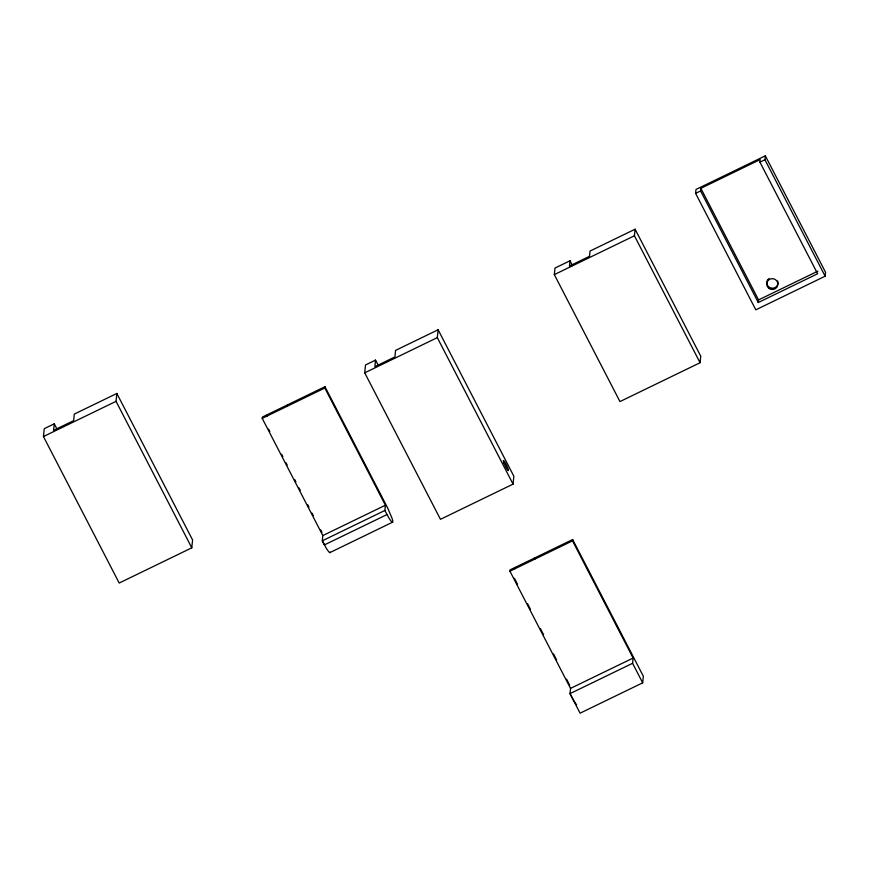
<?xml version="1.0" encoding="UTF-8"?>
<svg xmlns="http://www.w3.org/2000/svg" width="869" height="869" viewBox="0 0 869 869"><rect width="100%" height="100%" fill="white"/><g stroke="black" fill="none" stroke-linecap="round" stroke-linejoin="round"><path stroke-width="1.3" d="M54.258 423.811L53.596 430.372L73.626 420.661L74.289 414.1L116.848 393.461L192.592 539.964L191.788 547.828L119.194 583.034L43.45 436.542L44.254 428.667L54.258 423.811L56.789 428.689M191.788 547.828L116.044 401.337L116.848 393.461M330.209 552.184A14.252 1.792 64.1 0 1 325.994 547.698L322.301 540.811L322.833 535.565L262.232 418.369L262.373 417.055L324.952 386.716L387.672 508.007L391.919 517.935A14.252 1.792 64.1 0 1 388.573 517.359L384.88 510.472L385.412 505.215L324.821 388.019L324.952 386.716M267.239 415.936L267.38 414.632M287.27 406.236L287.4 404.921M375.527 360.103L374.865 366.664L394.895 356.953L395.558 350.392L438.117 329.764L513.861 476.255L513.058 484.12L440.464 519.325L364.719 372.834L365.512 364.958L375.527 360.103L378.058 364.991M513.058 484.12L437.313 337.628L438.117 329.764M509.929 571.194L510.06 569.89L572.649 539.54L643.342 676.267L642.68 682.828L580.09 713.177L569.999 693.636L570.531 688.389L509.929 571.194L572.519 540.855L572.649 539.54M514.937 568.771L515.067 567.457M570.01 260.776L569.477 266.023L589.497 256.312L590.029 251.065L635.098 229.21L700.74 356.171L700.077 362.731L619.966 401.576L554.324 274.615L554.987 268.054L570.01 260.776L572.53 265.653M534.967 559.06L535.098 557.746M700.077 362.731L634.424 235.771L635.098 229.21M642.68 682.828L632.578 663.297L633.11 658.05L572.519 540.855M695.591 193.363L695.993 189.453L765.328 155.823L825.55 272.29L825.148 276.201L755.813 309.831L695.591 193.363L700.599 190.941L700.859 188.334L760.19 159.57L759.93 162.166L817.62 273.746L758.289 302.521L700.599 190.941M825.148 276.201L764.937 159.744L765.328 155.823M758.289 302.521L758.561 299.914L700.859 188.334M43.45 436.542L116.044 401.337M759.93 162.166L764.937 159.744M554.324 274.615L634.424 235.771M262.232 418.369L324.821 388.019M364.719 372.834L437.313 337.628M758.561 299.914L817.881 271.15M322.833 535.565L385.412 505.215M384.88 510.472L322.301 540.811L324.419 544.906L386.998 514.567M329.84 552.619L392.419 522.269M570.531 688.389L633.11 658.05M632.578 663.297L569.999 693.636L573.692 700.533A14.252 1.792 64.1 0 0 576.647 704.792M514.415 578.287L517.511 584.294M527.45 603.51L530.557 609.517M540.485 628.732L543.592 634.728M553.531 653.944L556.638 659.951M566.566 679.167L569.673 685.174M268.575 429.069L269.825 431.469M281.621 454.281L282.859 456.681M285.966 462.688L287.204 465.089M294.656 479.503L295.905 481.904M299.001 487.911L300.25 490.312M307.702 504.726L308.94 507.127M312.047 513.123L313.285 515.534M320.737 529.938L321.975 532.339M777.712 280.98A5.605 5.453 5.8 0 1 772.052 288.215A5.605 5.453 5.8 0 1 767.436 280.252M767.805 279.666A5.605 5.453 5.8 0 1 768.011 279.394M768.739 278.656A5.605 5.453 5.8 0 1 769.011 278.438M504.02 463.058A5.605 0.706 64.1 0 0 508.3 470.596A5.605 0.706 64.1 0 0 505.334 462.96A5.605 0.706 64.1 0 0 504.02 463.058M768.75 288.291A5.605 5.453 5.8 0 0 777.831 284.999A5.605 5.453 5.8 0 0 770.303 278.982A5.605 5.453 5.8 0 0 768.75 288.291"/></g></svg>
